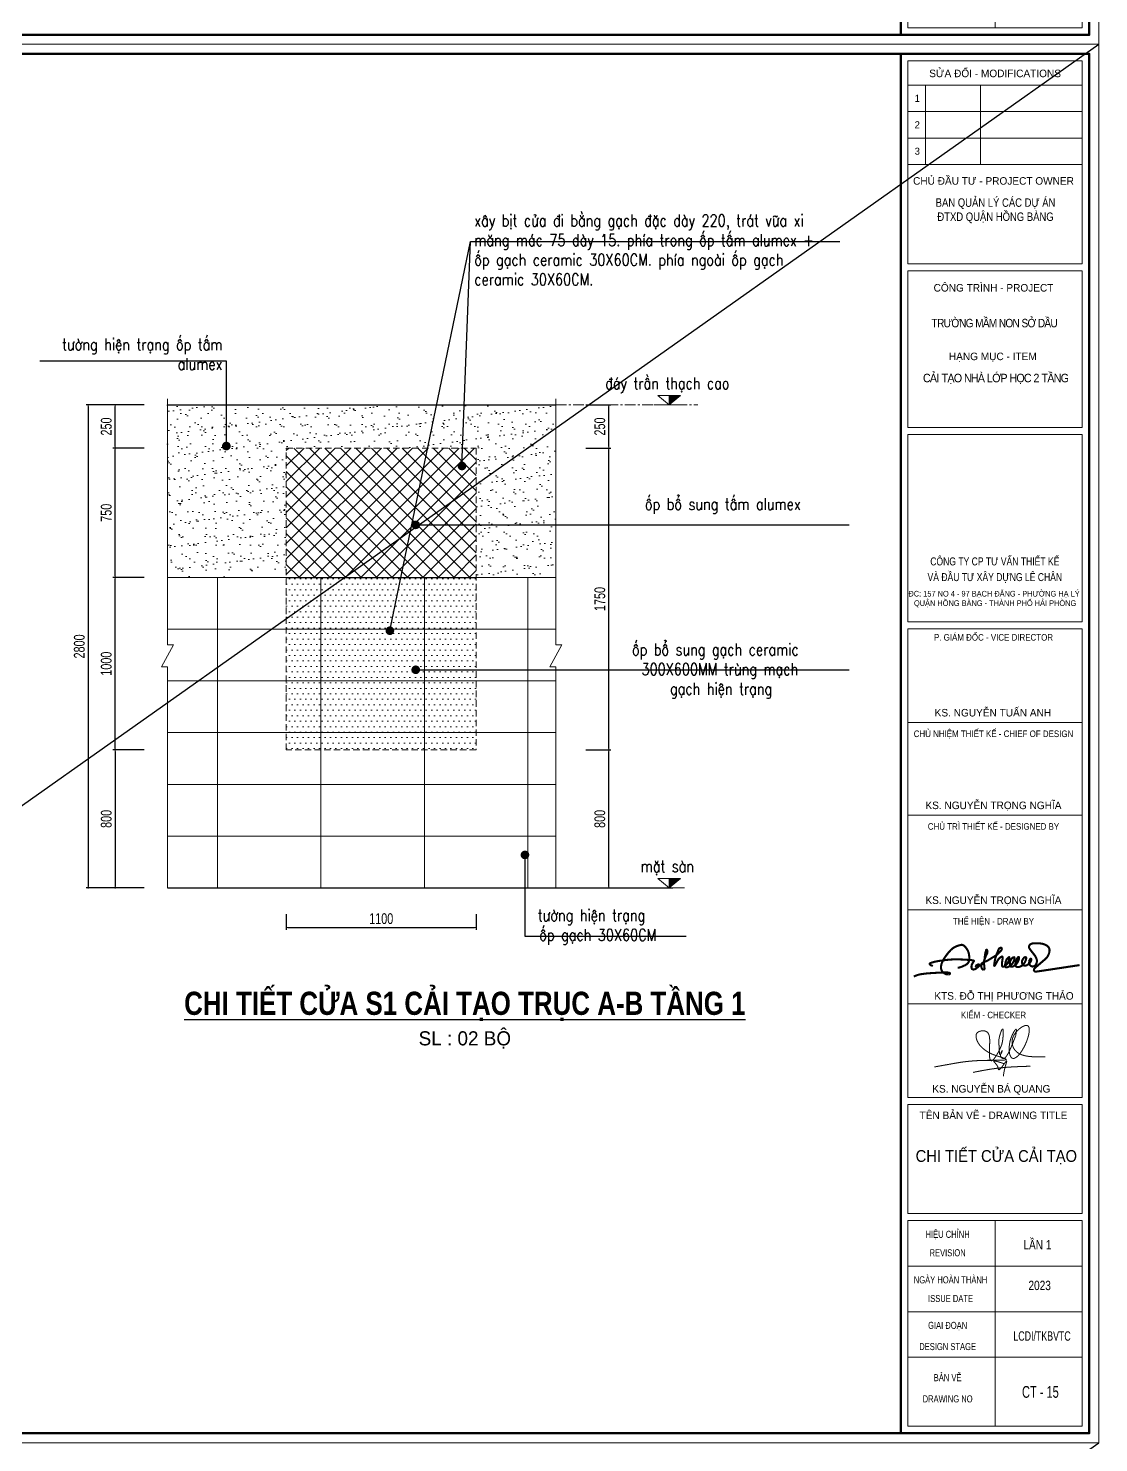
# Model space of a CAD drawing. Header units: millimetres. Extents: x -519517 to -431282, y -372679 to 113618.
# Drawn here: x -484821 to -478616, y -339108 to -330908 of the extents above; entities that cross this region are included whole.
import ezdxf
from ezdxf.enums import TextEntityAlignment as Align

# ---------------------------------------------------------------- set-up
doc = ezdxf.new("R2010")
doc.units = ezdxf.units.MM
doc.header["$LTSCALE"] = 5
for name, pattern in [('CENTER2', [28.575, 19.05, -3.175, 3.175, -3.175]), ('CENTERX2', [4, 2.5, -0.5, 0.5, -0.5]), ('DASHDOT', [1, 0.5, -0.25, 0, -0.25]), ('HIDDEN', [0.375, 0.25, -0.125])]:
    doc.linetypes.add(name, pattern=pattern)
doc.layers.get('0').update_dxf_attribs({"linetype": 'CENTER2'})
for name, color, linetype, lineweight in [('08. Net Text', 3, 'Continuous', 13), ('Khungten_LCDI', 7, 'Continuous', 25), ('LC Dim', 8, 'Continuous', 18), ('LC Hatch', 252, 'Continuous', 9), ('LC ISO', 153, 'Continuous', 13), ('LC Net dam 1', 30, 'Continuous', 30), ('LC Net khuat', 4, 'HIDDEN', 13), ('LC Net thay', 7, 'Continuous', 25), ('LC Net truc', 79, 'DASHDOT', 13), ('LC Text1', 3, 'Continuous', 20), ('LC Text2', 7, 'Continuous', 25), ('v-MANH', 147, 'Continuous', 5)]:
    doc.layers.add(name, color=color, linetype=linetype, lineweight=lineweight)
doc.layers.add('KCS_Plotter', color=11, linetype='Continuous', plot=False)
doc.styles.add('HOATBIF', font='hoatbif.shx', dxfattribs={"width": 0.75})
doc.styles.add('Khungten', font='VHAVAN.TTF', dxfattribs={"width": 0.9, "height": 5000})
doc.styles.add('LC 1', font='VHAVANB.TTF')
doc.styles.add('LC 3', font='vnsimli.shx', dxfattribs={"width": 0.75})
doc.styles.add('LC3', font='VHARIALB.TTF', dxfattribs={"width": 0.8})
doc.styles.add('T1', font='Vnsimli.shx', dxfattribs={"width": 0.8})
doc.styles.add('Text Khung Ten', font='VHAVAN.TTF')
doc.styles.add('Title', font='VHBLACK.TTF')
doc.styles.add('VnAvantH', font='VHAVANB.TTF', dxfattribs={"width": 0.6})
doc.dimstyles.new('1-100(1-25)', dxfattribs={"dimscale": 25, "dimtxt": 2.5, "dimasz": 0.35, "dimexe": 0.5, "dimexo": 1, "dimgap": 0.8, "dimtad": 1, "dimdec": 0, "dimzin": 0, "dimdsep": 46, "dimtxsty": 'HOATBIF', "dimblk1": 'DOT', "dimblk2": 'DOT', "dimsah": 1, "dimcen": -1, "dimdle": 1, "dimclrd": 256, "dimclre": 256, "dimclrt": 4, "dimadec": 3, "dimazin": 2, "dimtfac": 0.333333, "dimtdec": 0, "dimtix": 1, "dimtmove": 2, "dimatfit": 3, "dimldrblk": 'DOT', "dimfxl": 1, "dimtvp": 0.833333, "dimtolj": 1, "dimtzin": 0, "dimarcsym": 0})

# ---------------------------------------------------------------- blocks, each defined once
blk = doc.blocks.new('NGUYEN BA QUANG')
at = {"layer": 'LC ISO', "const_width": 54}
for points in [[(906, 1114, 0.006821), (929, 1272, 0.011774), (937, 1340, 0.026266), (938, 1394, 0.052103), (935, 1423, 0.076783), (930, 1436, 0.163971), (923, 1442, 0.170042), (914, 1442, 0.080479), (902, 1436, 0.05585), (881, 1417, 0.031056), (847, 1375, 0.025203), (791, 1286, 0.116129), (556, 476, 0.061974), (575, 166, 0.045365), (610, 47, 0.070676), (660, -41, 0.091415), (710, -86, 0.146905), (783, -104, 0.068448), (833, -95, 0.049636), (885, -72, 0.053986), (978, -6, 0.029209), (1056, 69, 0.021304), (1134, 162, 0.025491), (1250, 329, 0.068873), (1561, 1027, 0.01773), (1596, 1171, 0.037697), (1624, 1368, 0.029037), (1623, 1453, 0.04288), (1613, 1525, 0.066726), (1590, 1583, 0.100495), (1556, 1623, 0.111871), (1508, 1644, 0.054631), (1469, 1647, 0.041179), (1426, 1643, 0.04561), (1355, 1623, 0.04967), (1225, 1558, 0.109429), (829, 1164, 0.05047), (753, 1012, 0.368126), (1079, 156, 0.040655), (1223, 90, 0.031441), (1383, 42, 0.023503), (1557, 9, 0.017084), (1742, -10, 0.011936), (1936, -19, 0.009133), (2206, -21, 0.002915), (2480, -16)], [(-3416, -557, -0.001023), (-2231, -345, -0.008385), (-1869, -289, -0.026114), (-905, -212, -0.007166), (-491, -205, 0.001773), (-49, -203, 0.009736), (200, -197, 0.025773), (331, -186, 0.054465), (383, -173, 0.09183), (397, -166, 0.386262), (399, -152, 0.129793), (379, -135, 0.036801), (321, -108, 0.016128), (184, -59, -0.006736), (-183, 62, -0.023924), (-416, 154, -0.046785), (-684, 310, -0.041509), (-918, 503, -0.092678), (-1136, 813, -0.077778), (-1199, 1035, -0.070106), (-1196, 1141, -0.201572), (-1106, 1286, -0.091887), (-982, 1343, -0.118851), (-732, 1351, -0.227561), (-543, 1208, -0.055716), (-508, 1121, -0.035741), (-487, 1019, -0.022757), (-478, 904, -0.018678), (-477, 714, 0.005361), (-493, 294, 0.022501), (-487, 25, 0.024956), (-474, -85, 0.051878), (-451, -169, 0.084004), (-427, -209, 0.302699), (-372, -224, 0.091028), (-331, -204, 0.045769), (-285, -164, 0.031407), (-218, -87, 0.026473), (-114, 66, 0.038878), (124, 530, 0.063388), (207, 831, 0.030377), (243, 1236, 0.019395), (241, 1350, 0.050857), (231, 1429, 0.089259), (221, 1451, 0.446193), (202, 1454, 0.08967), (185, 1438, 0.048315), (156, 1388, 0.024568), (114, 1288, 0.037087), (24, 971, 0.06811), (7, 722, 0.007404), (19, 571, -0.009821), (27, 442, 0.013775), (38, 214, 0.023991), (46, 154, 0.068642), (58, 113, 0.168495), (71, 99, 0.190472), (82, 99, 0.135753), (102, 116, 0.042547), (133, 165, 0.037247), (185, 280, 0.083462), (192, 310, 0.752396), (189, 311, 0.077103), (170, 286, 0.067778), (106, 135, 0.079642), (97, 52, 0.07615), (107, 12, 0.090818), (168, -77, 0.162992), (233, -111, 0.134535), (287, -101, 0.046135), (315, -85, 0.0589), (372, -33, 0.033446), (431, 44, 0.020493), (492, 142, 0.018931), (584, 325, 0.012315), (712, 617, 0.006262), (906, 1114)], [(-1368, -847, -0.004051), (-800, -737, -0.026384), (342, -582, -0.006339), (726, -556, -0.004215), (1111, -537, -0.002629), (1689, -517)], [(274, -380, 0.002584), (99, -322, 0.004829), (-9, -289, 0.009549), (-104, -262, 0.02019), (-180, -245, 0.020391), (-210, -242, 0.037792), (-233, -241, 0.083891), (-249, -244, 0.129866), (-256, -250, 0.170647), (-258, -257, 0.074142), (-257, -264, 0.04333), (-253, -271, 0.038982), (-240, -290, 0.018381), (-209, -327, -0.006145), (-155, -388, -0.017161), (-112, -442, -0.029179), (-72, -502, -0.056277), (-39, -577, -0.025416), (-31, -610, -0.003247), (-24, -652, 0.033316), (-18, -677, 0.055631), (-12, -689, 0.087521), (-5, -698, 0.15828), (8, -703, 0.07777), (18, -702, 0.051495), (30, -698, 0.04838), (50, -685, 0.02792), (72, -667, 0.021215), (104, -635, 0.012757), (138, -596, 0.011354), (192, -528, 0.005945), (265, -430, -0.007904), (360, -301, -0.011483), (384, -270, -0.027823), (404, -249, -0.066961), (415, -240, -0.123545), (420, -238, -0.248584), (424, -240, -0.12084), (426, -246, -0.064597), (426, -260, -0.027008), (421, -289, -0.011306), (411, -326, -0.007085), (384, -419, 0.007773), (340, -569, 0.03162), (266, -923, 0.004795), (248, -1055)]]:
    blk.add_lwpolyline(points, format="xyb", dxfattribs=at)
blk = doc.blocks.new('CK THAO')
at = {"layer": 'LC ISO', "const_width": 60}
for points in [[(21873, -82516), (21924, -82491), (21950, -82481), (21969, -82474), (21981, -82470), (21991, -82467), (22001, -82464), (22014, -82461), (22025, -82458), (22037, -82455), (22057, -82451), (22068, -82449), (22080, -82446), (22097, -82444), (22129, -82439), (22159, -82435), (22189, -82431), (22205, -82429), (22225, -82427), (22244, -82425), (22262, -82424), (22280, -82422), (22304, -82420), (22336, -82418), (22363, -82416), (22376, -82415), (22394, -82414), (22448, -82411), (22470, -82409), (22494, -82408), (22518, -82406), (22535, -82405), (22561, -82404), (22595, -82402), (22630, -82401), (22651, -82400), (22666, -82399), (22681, -82399), (22688, -82398), (22696, -82398), (22704, -82398), (22709, -82398), (22715, -82397), (22721, -82397), (22729, -82397), (22736, -82397), (22743, -82397), (22749, -82397), (22755, -82397), (22768, -82397), (22776, -82396), (22788, -82396), (22796, -82396), (22808, -82396), (22817, -82396), (22822, -82396), (22831, -82396), (22831, -82396), (22843, -82397), (22860, -82399), (22875, -82401), (22885, -82403), (22888, -82404), (22889, -82405), (22889, -82405), (22892, -82406), (22893, -82407), (22895, -82408), (22897, -82409), (22899, -82410), (22900, -82411), (22902, -82412), (22902, -82412), (22903, -82413), (22903, -82413), (22905, -82415), (22906, -82417), (22907, -82418), (22908, -82420), (22910, -82422), (22910, -82422), (22910, -82424), (22911, -82426), (22912, -82426), (22912, -82427), (22912, -82428), (22912, -82428), (22912, -82428), (22912, -82428), (22912, -82429), (22912, -82430), (22912, -82431), (22912, -82432), (22912, -82433), (22912, -82434), (22912, -82434), (22911, -82435), (22911, -82435), (22911, -82436), (22910, -82437), (22910, -82438), (22910, -82438), (22909, -82439), (22908, -82439), (22908, -82440), (22907, -82440), (22907, -82441), (22906, -82441), (22906, -82441), (22905, -82442), (22904, -82442), (22904, -82443), (22903, -82443), (22903, -82443), (22902, -82444), (22900, -82444), (22899, -82445), (22898, -82445), (22896, -82446), (22892, -82447), (22887, -82449), (22882, -82450), (22873, -82451), (22868, -82452), (22860, -82453), (22855, -82453), (22848, -82453), (22835, -82453), (22823, -82451), (22809, -82448), (22799, -82445), (22785, -82439), (22776, -82434), (22768, -82430), (22755, -82423), (22743, -82415), (22731, -82406), (22721, -82397), (22703, -82379), (22695, -82369), (22680, -82346), (22670, -82324), (22663, -82303), (22659, -82280), (22659, -82280), (22657, -82245), (22658, -82222), (22662, -82195), (22670, -82159), (22679, -82133), (22693, -82098), (22717, -82048), (22728, -82027), (22764, -81967), (22796, -81921), (22796, -81921), (22828, -81879), (22852, -81849), (22866, -81831), (22866, -81831), (22886, -81808), (22886, -81808), (22906, -81785), (22906, -81785), (22924, -81765), (22924, -81765), (22943, -81746), (22954, -81735), (22968, -81723), (22980, -81713), (22992, -81703), (23007, -81692), (23019, -81684), (23033, -81675), (23047, -81667), (23068, -81656), (23085, -81648), (23105, -81640), (23127, -81632), (23144, -81626), (23161, -81621), (23174, -81617), (23188, -81613), (23204, -81609), (23222, -81604), (23232, -81602), (23239, -81602), (23239, -81602), (23240, -81601), (23242, -81601), (23243, -81601), (23245, -81601), (23246, -81601), (23247, -81601), (23249, -81601), (23250, -81600), (23250, -81600), (23251, -81600), (23251, -81600), (23255, -81600), (23258, -81600), (23263, -81600), (23264, -81601), (23264, -81601), (23268, -81601), (23277, -81602), (23286, -81604), (23310, -81616), (23317, -81621), (23326, -81629), (23336, -81638), (23344, -81647), (23351, -81653), (23358, -81662), (23375, -81681), (23383, -81692), (23393, -81706), (23401, -81717), (23417, -81744), (23426, -81760), (23440, -81790), (23448, -81811), (23456, -81838), (23456, -81838), (23467, -81893), (23472, -81943), (23472, -81958), (23472, -81982), (23471, -81997), (23469, -82024), (23468, -82035), (23465, -82053), (23465, -82053), (23459, -82078), (23459, -82078), (23451, -82101), (23424, -82139), (23401, -82158), (23372, -82176), (23348, -82189), (23348, -82189), (23295, -82214), (23256, -82231), (23196, -82252), (23154, -82259), (23134, -82259)], [(25205, -81700), (25201, -81692), (25196, -81679), (25194, -81670), (25193, -81661), (25193, -81652), (25195, -81642), (25199, -81632), (25203, -81623), (25206, -81617), (25212, -81609), (25217, -81603), (25224, -81596), (25234, -81587), (25242, -81581), (25251, -81576)], [(25242, -81581), (25260, -81571), (25284, -81562), (25309, -81557), (25341, -81554), (25378, -81554), (25412, -81554), (25450, -81555)], [(25450, -81555), (25511, -81558), (25568, -81566), (25603, -81574), (25642, -81588), (25683, -81607), (25715, -81625), (25744, -81650), (25767, -81680), (25784, -81722), (25788, -81756), (25784, -81800), (25774, -81841), (25759, -81881), (25742, -81916), (25722, -81947), (25685, -81991), (25660, -82015), (25603, -82063), (25360, -82272), (25345, -82295), (25336, -82329), (25342, -82346)], [(23724, -82236), (23724, -82236), (23715, -82244), (23708, -82251), (23693, -82264), (23693, -82264), (23683, -82272), (23670, -82282), (23657, -82291), (23639, -82301), (23625, -82306), (23614, -82309), (23602, -82311), (23591, -82311), (23552, -82299), (23540, -82271), (23537, -82256), (23536, -82244), (23536, -82228), (23537, -82214), (23538, -82205), (23540, -82192), (23543, -82178), (23549, -82162), (23556, -82147), (23564, -82134), (23570, -82123), (23578, -82113), (23587, -82099), (23594, -82089), (23599, -82081), (23605, -82071), (23606, -82061), (23581, -82046), (23556, -82043), (23531, -82040), (23512, -82039), (23468, -82035), (23436, -82033), (23416, -82031), (23377, -82029), (23357, -82028), (23327, -82026), (23300, -82024), (23271, -82023), (23239, -82022), (23205, -82020), (23169, -82019), (23145, -82019), (23117, -82019), (23102, -82019), (23073, -82019), (23043, -82019), (23009, -82020), (22984, -82021), (22949, -82023), (22904, -82026), (22885, -82028), (22841, -82032), (22799, -82037), (22739, -82045), (22685, -82052), (22637, -82058), (22612, -82062), (22580, -82067), (22561, -82070), (22534, -82075), (22502, -82082), (22465, -82090), (22437, -82098), (22403, -82108), (22388, -82113), (22377, -82117), (22365, -82121), (22344, -82130), (22335, -82135), (22330, -82150), (22343, -82173), (22370, -82190), (22420, -82212)], [(23847, -82156), (23863, -82135), (23876, -82115), (23885, -82099), (23894, -82078), (23903, -82054), (23912, -82028), (23924, -81993), (23932, -81969), (23947, -81931), (23960, -81903), (23972, -81880), (23981, -81861), (23991, -81834), (23997, -81804), (23994, -81775), (23992, -81768), (23991, -81766), (23990, -81762), (23989, -81758), (23987, -81755), (23986, -81753), (23985, -81751), (23984, -81748), (23982, -81745), (23980, -81742), (23978, -81740), (23976, -81739), (23974, -81739), (23968, -81740), (23959, -81746), (23958, -81748), (23957, -81751), (23956, -81753), (23955, -81757), (23955, -81760), (23954, -81764), (23952, -81774), (23949, -81785), (23946, -81796), (23946, -81796), (23943, -81809), (23943, -81809), (23938, -81826), (23938, -81826), (23937, -81832), (23935, -81838), (23933, -81847), (23933, -81847), (23931, -81858)], [(23931, -81858), (23931, -81858), (23927, -81881), (23925, -81896), (23922, -81922), (23921, -81938), (23917, -81976), (23898, -82129), (23899, -82155), (23902, -82185), (23907, -82219), (23907, -82219), (23910, -82248), (23911, -82271), (23911, -82289), (23910, -82293), (23910, -82297), (23909, -82300), (23908, -82302), (23908, -82302), (23907, -82305), (23906, -82307), (23906, -82307), (23905, -82310), (23903, -82313), (23899, -82317), (23898, -82318), (23896, -82318), (23896, -82318), (23895, -82319), (23891, -82319), (23890, -82320)], [(23936, -82081), (23964, -82069), (23984, -82059), (24000, -82051), (24021, -82040), (24041, -82028), (24067, -82013), (24085, -82002), (24116, -81982), (24137, -81969), (24159, -81956), (24185, -81940), (24207, -81927), (24251, -81900), (24282, -81876), (24308, -81852), (24333, -81826), (24355, -81803)], [(24344, -81697), (24337, -81703), (24328, -81714), (24313, -81740), (24306, -81758), (24299, -81776), (24290, -81802), (24282, -81822), (24282, -81822), (24264, -81865), (24230, -81962), (24221, -81997), (24217, -82020), (24200, -82109), (24194, -82146), (24193, -82161), (24191, -82172), (24191, -82182), (24191, -82190), (24192, -82198), (24192, -82198), (24195, -82204), (24199, -82204), (24204, -82202), (24210, -82193), (24215, -82188), (24217, -82184), (24220, -82180), (24223, -82176), (24225, -82172), (24228, -82168), (24230, -82165), (24232, -82161), (24234, -82158), (24236, -82154), (24238, -82151)], [(24238, -82151), (24247, -82135), (24253, -82123), (24262, -82106), (24269, -82090), (24276, -82077), (24282, -82066), (24292, -82047), (24299, -82036), (24308, -82022), (24321, -82006), (24331, -81996), (24344, -81984), (24354, -81975), (24368, -81964), (24370, -81962), (24371, -81961), (24374, -81959), (24377, -81957), (24393, -81946), (24403, -81941), (24405, -81940), (24405, -81940), (24407, -81939), (24407, -81939), (24411, -81938), (24411, -81938), (24416, -81937), (24417, -81936), (24420, -81937), (24422, -81937), (24424, -81938), (24426, -81939), (24428, -81940), (24430, -81944), (24431, -81947), (24433, -81952), (24434, -81955), (24434, -81959), (24435, -81963)], [(24355, -81803), (24377, -81780), (24398, -81753), (24411, -81724), (24410, -81700), (24403, -81690), (24403, -81690), (24396, -81685), (24384, -81683), (24374, -81684), (24364, -81686), (24352, -81692), (24344, -81697), (24337, -81703)], [(24435, -81963), (24435, -81969), (24435, -81976), (24435, -81986), (24434, -81998), (24433, -82006), (24416, -82121), (24413, -82183), (24418, -82206)], [(24415, -82197), (24422, -82214), (24427, -82222), (24433, -82228), (24442, -82231), (24450, -82231), (24457, -82229), (24467, -82226), (24474, -82222), (24489, -82213), (24499, -82206), (24499, -82206), (24520, -82190), (24536, -82177), (24556, -82158), (24566, -82143), (24575, -82128), (24583, -82113), (24592, -82096), (24601, -82080), (24609, -82063), (24617, -82045), (24623, -82025), (24628, -82006), (24631, -81981), (24629, -81961), (24627, -81957), (24627, -81957), (24627, -81957), (24623, -81954), (24620, -81953), (24616, -81954), (24611, -81957), (24606, -81960), (24600, -81964), (24595, -81969), (24589, -81974), (24582, -81981), (24577, -81987), (24566, -81999), (24558, -82009), (24548, -82025), (24539, -82044), (24531, -82064), (24524, -82087), (24518, -82107), (24513, -82128), (24509, -82148), (24507, -82167), (24508, -82199), (24510, -82221), (24518, -82239), (24529, -82246), (24539, -82248), (24552, -82248), (24564, -82246), (24592, -82239), (24627, -82218), (24654, -82200), (24654, -82200), (24683, -82176), (24703, -82156), (24722, -82131), (24733, -82114), (24746, -82090), (24758, -82063), (24767, -82036), (24773, -82009), (24777, -81983), (24773, -81963), (24764, -81956), (24746, -81960), (24729, -81968), (24712, -81980), (24687, -82007), (24676, -82027), (24663, -82053), (24653, -82076), (24646, -82098), (24642, -82129), (24642, -82153), (24644, -82168), (24646, -82182), (24652, -82201), (24663, -82222), (24678, -82229), (24697, -82231), (24715, -82229), (24736, -82222), (24753, -82213)], [(24753, -82213), (24766, -82205), (24778, -82196), (24788, -82188), (24799, -82180), (24808, -82172), (24825, -82156), (24841, -82138), (24854, -82122), (24863, -82108), (24872, -82093), (24879, -82077), (24886, -82061), (24893, -82043), (24899, -82029), (24909, -82001), (24909, -81980), (24908, -81971), (24906, -81962), (24903, -81956), (24899, -81951), (24896, -81950), (24892, -81950), (24890, -81951), (24886, -81953), (24883, -81956), (24878, -81960), (24873, -81965), (24869, -81970), (24866, -81974), (24850, -82004)], [(24863, -81978), (24863, -81978), (24845, -82005), (24837, -82020), (24828, -82043), (24820, -82067), (24813, -82093), (24809, -82111), (24805, -82140), (24804, -82175), (24812, -82210), (24820, -82221), (24831, -82230), (24842, -82237), (24856, -82241), (24867, -82242)], [(24867, -82242), (24888, -82241), (24906, -82238), (24925, -82233), (24937, -82229), (24964, -82217), (24995, -82197), (25013, -82183), (25042, -82152), (25068, -82112), (25084, -82083), (25096, -82056), (25104, -82034), (25110, -82015), (25115, -81988), (25114, -81970), (25110, -81961), (25107, -81959), (25100, -81956), (25095, -81955), (25089, -81954), (25081, -81955), (25073, -81957), (25065, -81960), (25059, -81964), (25054, -81969), (25049, -81973), (25045, -81979)], [(25047, -81976), (25037, -81989), (25027, -82002), (25016, -82020), (25005, -82040), (24999, -82053), (24993, -82076), (24991, -82102), (24993, -82120), (24998, -82138)], [(24998, -82138), (24998, -82138), (25004, -82151), (25012, -82162), (25019, -82172), (25030, -82182), (25038, -82189), (25050, -82196), (25064, -82200), (25082, -82201), (25098, -82200), (25125, -82191), (25173, -82163), (25218, -82121), (25240, -82089), (25249, -82071), (25259, -82048), (25264, -82034), (25265, -82023), (25264, -82015), (25261, -82010), (25258, -82007), (25255, -82005), (25252, -82002), (25249, -82001), (25247, -82001), (25241, -82001), (25238, -82003), (25233, -82007), (25229, -82010), (25226, -82014), (25222, -82021)], [(25195, -82090), (25195, -82102), (25195, -82116), (25199, -82138), (25204, -82154), (25211, -82168), (25218, -82179), (25233, -82195), (25250, -82210), (25268, -82219), (25287, -82224), (25305, -82224), (25329, -82219), (25349, -82210), (25372, -82194), (25389, -82176), (25404, -82152), (25412, -82133), (25420, -82102), (25426, -82056), (25406, -81983), (25373, -81921), (25319, -81850), (25273, -81792), (25233, -81740), (25205, -81700)], [(25224, -82017), (25215, -82031), (25209, -82043), (25203, -82057), (25198, -82075), (25195, -82090)], [(23715, -82171), (23708, -82174), (23697, -82178), (23690, -82182), (23675, -82193), (23667, -82205), (23665, -82209), (23663, -82215), (23662, -82217), (23662, -82217), (23662, -82219), (23664, -82223), (23679, -82225), (23691, -82223)], [(23691, -82223), (23694, -82223), (23710, -82220), (23748, -82211), (23772, -82203), (23793, -82193), (23820, -82177), (23831, -82169), (23831, -82169), (23846, -82155)], [(23720, -82240), (23729, -82232), (23732, -82229), (23737, -82224), (23741, -82219), (23744, -82216), (23746, -82212), (23751, -82204), (23753, -82198), (23755, -82189), (23755, -82184), (23755, -82180), (23755, -82176), (23754, -82171), (23753, -82168), (23751, -82165), (23748, -82162), (23742, -82161), (23737, -82163), (23733, -82164), (23727, -82166), (23720, -82169), (23715, -82171)], [(23890, -82320), (23884, -82319), (23877, -82318), (23872, -82316), (23866, -82313), (23859, -82309), (23855, -82306), (23849, -82301), (23843, -82295), (23843, -82295), (23834, -82279), (23829, -82268), (23824, -82249), (23821, -82236), (23818, -82224), (23815, -82209), (23813, -82191), (23813, -82181), (23816, -82163), (23828, -82139), (23842, -82126), (23883, -82102), (23918, -82088), (23936, -82081)], [(25338, -82336), (25347, -82353), (25354, -82360), (25365, -82367), (25378, -82371), (25400, -82371), (25430, -82368), (25583, -82346), (26653, -82184)]]:
    blk.add_lwpolyline(points, dxfattribs=at)
blk = doc.blocks.new('lcdi fix')
at = {"layer": 'Defpoints', "lineweight": 0}
blk.add_lwpolyline([(-1200, -14850), (-1200, 14850), (40800, 14850), (40800, -14850)], close=True, dxfattribs=at)
at = {"layer": 'Khungten_LCDI', "color": 5, "lineweight": 60}
blk.add_line((36600, 14650), (36600, -14650), dxfattribs=at)
at = {"layer": 'Khungten_LCDI', "color": 5, "lineweight": 25}
blk.add_line((40600, -14650), (40600, 14650), dxfattribs=at)
at = {"layer": 'Khungten_LCDI', "color": 9, "lineweight": 15}
for p, q in [((36750, 13981), (40450, 13981)), ((37123, 13981), (37123, 12297)), ((38293, 13981), (38293, 12297)), ((36750, 13420), (40450, 13420)), ((36750, 12858), (40450, 12858)), ((36750, 12297), (40450, 12297)), ((38600, -10133), (38600, -14500)), ((40450, -11100), (36750, -11100)), ((40450, -12067), (36750, -12067)), ((40450, -13033), (36750, -13033))]:
    blk.add_line(p, q, dxfattribs=at)
at = {"layer": 'Khungten_LCDI', "color": 5, "lineweight": 60}
blk.add_lwpolyline([(0, -14650), (0, 14650), (40600, 14650), (40600, -14650)], close=True, dxfattribs=at)
at = {"layer": 'Khungten_LCDI', "color": 9, "lineweight": 15}
for points in [[(36750, 10190), (40450, 10190), (40450, 14500), (36750, 14500)], [(36750, 6712), (40450, 6712), (40450, 10040), (36750, 10040)], [(36750, 2587), (40450, 2587), (40450, 6562), (36750, 6562)], [(36750, 446), (40450, 446), (40450, 2437), (36750, 2437)], [(36750, -1522), (40450, -1522), (40450, 446), (36750, 446)], [(36750, -1522), (40450, -1522), (40450, -3535), (36750, -3535)], [(36750, -1522), (40450, -1522), (40450, -3535), (36750, -3535)], [(36750, -5526), (40450, -5526), (40450, -3535), (36750, -3535)], [(36750, -7517), (40450, -7517), (40450, -5526), (36750, -5526)], [(36750, -9983), (40450, -9983), (40450, -7667), (36750, -7667)], [(36750, -14500), (40450, -14500), (40450, -10133), (36750, -10133)]]:
    blk.add_lwpolyline(points, close=True, dxfattribs=at)
at = {"layer": 'LC Net dam 1'}
for name, p, xscale, yscale, zscale in [('CK THAO', (20771, 55798), 0.736210366573874, 0.736210366573874, 0.736210366573874), ('NGUYEN BA QUANG', (38676, -6647), 0.4, 0.4, 0.4)]:
    blk.add_blockref(name, p, dxfattribs=dict(at, xscale=xscale, yscale=yscale, zscale=zscale))
at = {"color": 7}
for s, style, p in [('söa ®æi - modifications', 'Khungten', (38600, 14151)), ('chñ ®Çu t\xad - project owner', 'Khungten', (38566, 11868)), ('c«ng tr×nh - PROJECT', 'Khungten', (38566, 9598)), ('h¹ng môc - item', 'Khungten', (38552, 8141)), ('ks. nguyÔn tuÊn anh', 'VnAvantH', (38553, 574)), ('ks. nguyÔn träng nghÜa', 'VnAvantH', (38565, -1394)), ('ks. nguyÔn träng nghÜa', 'VnAvantH', (38565, -3408)), ('ks. nguyÔn b¸ quang', 'VnAvantH', (38520, -7414)), ('tªn b¶n vÏ - drawing title', 'Khungten', (38566, -7977))]:
    blk.add_text(s, height=160, dxfattribs=dict(at, style=style)).set_placement(p, align=Align.CENTER)
for s, height, style, width, p in [('c«ng ty cp t\xad vÊn thiÕt kÕ', 170, 'Title', 0.8, (38594, 3782)), ('vµ ®Çu t\xad x©y dùng lª ch©n', 170, 'Title', 0.8, (38594, 3449)), ('P. gi¸m ®èc - VICE director', 140, 'Khungten', 0.9, (38566, 2184)), ('chñ nhiÖm thiÕt kÕ - chief of design', 140, 'Khungten', 0.9, (38566, 136)), ('chñ tr× thiÕt kÕ - designed by', 140, 'Khungten', 0.9, (38566, -1832)), ('thÓ hiÖn - draw by', 140, 'Khungten', 0.9, (38566, -3845)), ('kiÓm - checker', 140, 'Khungten', 0.9, (38566, -5836)), ('hiÖu chØnh', 150, 'Khungten', 0.8, (37592, -10499)), ('revision', 150, 'Khungten', 0.8, (37592, -10891)), ('ngµy hoµn thµnh', 150, 'Khungten', 0.8, (37654, -11466)), ('issue date', 150, 'Khungten', 0.8, (37654, -11862)), ('giai ®o¹n', 150, 'Khungten', 0.8, (37592, -12433)), (' lcdi/tkbvtc', 200, 'Title', 0.7, (39571, -12684)), ('design stage', 150, 'Khungten', 0.8, (37592, -12883)), ('b¶n vÏ', 150, 'Khungten', 0.8, (37592, -13544)), ('drawing nO', 150, 'Khungten', 0.8, (37592, -13994))]:
    blk.add_text(s, height=height, dxfattribs=dict(at, style=style, width=width)).set_placement(p, align=Align.CENTER)
at = {"color": 7, "style": 'VnAvantH'}
blk.add_text('kts. ®ç thÞ ph\xad¬ng th¶o ', height=160, dxfattribs=at).set_placement((37310, -5441))
at = {"color": 4, "char_height": 180, "attachment_point": 5, "style": 'Khungten'}
for s, insert, width in [('{\\f.VnArialH|b0|i0|c0|p34;\\W0.8;ban qu¶n lý c¸c dù ¸n \\P®txd quËn hång bµng}', (38609, 11313), 3619.87), ('{\\f.VnArialH|b0|i0|c0|p34;\\W0.85;\\T0.9;tr\xadêng mÇm non së dÇu}', (38582, 8927), 3712.56), ('{\\f.VnArialH|b0|i0|c0|p34;\\T0.9;c¶i t¹o nhµ líp häc 2 tÇng}', (38609, 7742), 3712.56)]:
    blk.add_mtext(s, dxfattribs=dict(at, insert=insert, width=width))
at = {"color": 7, "insert": (38600, 3241), "char_height": 120, "attachment_point": 2, "style": 'Khungten'}
blk.add_mtext_dynamic_manual_height_columns('®c: 157 no 4 - 97 b¹ch ®»ng - ph\xadêng h¹ lý   quËn hång bµng - thµnh phè h¶i phßng ', width=3421.65, gutter_width=25, heights=[0], dxfattribs=at)
at = {"color": 7, "style": 'Khungten', "width": 0.8}
for tag, p in [('REVISION', (39499, -10746)), ('NGAYHT', (39546, -11609))]:
    blk.add_attdef(tag, text='', height=200, dxfattribs=at).set_placement(p, align=Align.CENTER)
at = {"layer": '08. Net Text', "color": 7, "style": 'Text Khung Ten'}
blk.add_text('1', height=150, dxfattribs=at).set_placement((36892, 13627))
at = {"layer": '08. Net Text', "color": 7, "ltscale": 2, "style": 'Text Khung Ten'}
for s, p in [('2', (36892, 13065)), ('3', (36892, 12504))]:
    blk.add_text(s, height=150, dxfattribs=at).set_placement(p)
at = {"layer": 'LC Text1', "style": 'Title', "width": 3.882085}
for tag, p, p2 in [('TENBANVE1', (36913, -8886), (40339, -8886)), ('TENBANVE2', (36913, -9562), (40339, -9562))]:
    blk.add_attdef(tag, text='', height=250, dxfattribs=at).set_placement(p, p2, align=Align.FIT)
at = {"layer": 'LC Text1', "style": 'Title', "width": 0.7}
blk.add_attdef('SOBANVE', text='', height=250, dxfattribs=at).set_placement((39562, -13896), align=Align.CENTER)
blk = doc.blocks.new('TIEUDE1')
at = {"layer": 'LC Text2', "color": 7, "style": 'LC 1'}
blk.add_attdef('TIªU§Ò', text='', height=5, dxfattribs=at).set_placement((0, 0), align=Align.BOTTOM_CENTER)
blk.add_attdef('TL', text='', height=3, dxfattribs=at).set_placement((0, -2), align=Align.TOP_CENTER)
blk = doc.blocks.new('Caodo1')
at = {"layer": 'LC Text1'}
blk.add_hatch(color=256, dxfattribs=at).paths.add_polyline_path([(0, 200), (0, 0), (243, 200)])
for p, q in [((324, 0), (-324, 0)), ((0, 0), (0, 200))]:
    blk.add_line(p, q, dxfattribs=at)
blk.add_lwpolyline([(-243, 200), (243, 200), (0, 0), (0, 0)], close=True, dxfattribs=at)
at = {"layer": 'LC Text1', "style": 'T1', "width": 0.8}
blk.add_attdef('%%P0,00', text='', height=250, dxfattribs=at).set_placement((-39, 460), align=Align.MIDDLE_CENTER)
blk = doc.blocks.new('DOT')
at = {"color": 0, "linetype": 'ByBlock'}
blk.add_line((-0.5, 0), (-1, 0), dxfattribs=at)
at = {"color": 0, "linetype": 'ByBlock', "const_width": 0.5}
blk.add_lwpolyline([(-0.25, 0, 1), (0.25, 0, 1)], format="xyb", close=True, dxfattribs=at)
blk = doc.blocks.new('*D587')
at = {"layer": 'Defpoints', "color": 0, "ltscale": 0.2, "transparency": 16777216}
for p in [(-481613.6, -335091.5), (-481456.6, -335091.5), (-481613.6, -335891.5)]:
    blk.add_point(p, dxfattribs=at)
at = {"layer": 'LC Dim', "lineweight": -2, "ltscale": 0.2, "transparency": 16777216}
for p, q in [((-481588.6, -335091.5), (-481444.1, -335091.5)), ((-481456.6, -335882.8), (-481456.6, -335100.3)), ((-481588.6, -335891.5), (-481444.1, -335891.5))]:
    blk.add_line(p, q, dxfattribs=at)
at = {"layer": 'LC Dim', "lineweight": -2, "ltscale": 0.2, "transparency": 16777216, "xscale": 8.75, "yscale": 8.75, "zscale": 8.75}
for p, rotation in [((-481456.6, -335091.5), 90), ((-481456.6, -335891.5), 270)]:
    blk.add_blockref('DOT', p, dxfattribs=dict(at, rotation=rotation))
at = {"layer": 'LC Dim', "color": 4, "ltscale": 0.2, "transparency": 16777216, "insert": (-481507.8, -335491.5), "char_height": 62.5, "attachment_point": 5, "rotation": 90, "style": 'HOATBIF'}
blk.add_mtext('\\A1;800', dxfattribs=at)
blk = doc.blocks.new('_Dot')
at = {"color": 0, "linetype": 'ByBlock', "lineweight": -2}
blk.add_line((-0.5, 0), (-1, 0), dxfattribs=at)
at = {"color": 0, "linetype": 'ByBlock', "const_width": 0.5}
blk.add_lwpolyline([(-0.25, 0, 1), (0.25, 0, 1)], format="xyb", close=True, dxfattribs=at)
blk = doc.blocks.new('*D588')
at = {"layer": 'Defpoints', "color": 0, "ltscale": 0.2, "transparency": 16777216}
for p in [(-481613.6, -333341.5), (-481456.6, -333341.5), (-481613.6, -335091.5)]:
    blk.add_point(p, dxfattribs=at)
at = {"layer": 'LC Dim', "lineweight": -2, "ltscale": 0.2, "transparency": 16777216}
for p, q in [((-481588.6, -333341.5), (-481444.1, -333341.5)), ((-481456.6, -335082.8), (-481456.6, -333350.3)), ((-481588.6, -335091.5), (-481444.1, -335091.5))]:
    blk.add_line(p, q, dxfattribs=at)
at = {"layer": 'LC Dim', "lineweight": -2, "ltscale": 0.2, "transparency": 16777216, "xscale": 8.75, "yscale": 8.75, "zscale": 8.75}
for p, rotation in [((-481456.6, -333341.5), 90), ((-481456.6, -335091.5), 270)]:
    blk.add_blockref('DOT', p, dxfattribs=dict(at, rotation=rotation))
at = {"layer": 'LC Dim', "color": 4, "ltscale": 0.2, "transparency": 16777216, "insert": (-481507.8, -334216.5), "char_height": 62.5, "attachment_point": 5, "rotation": 90, "style": 'HOATBIF'}
blk.add_mtext('\\A1;1750', dxfattribs=at)
blk = doc.blocks.new('*D589')
at = {"layer": 'Defpoints', "color": 0, "transparency": 16777216}
for p in [(-481613.6, -333091.5), (-481456.6, -333091.5), (-481613.6, -333341.5)]:
    blk.add_point(p, dxfattribs=at)
at = {"layer": 'LC Dim', "lineweight": -2, "transparency": 16777216}
for p, q in [((-481588.6, -333091.5), (-481444.1, -333091.5)), ((-481456.6, -333332.8), (-481456.6, -333100.3)), ((-481588.6, -333341.5), (-481444.1, -333341.5))]:
    blk.add_line(p, q, dxfattribs=at)
at = {"layer": 'LC Dim', "lineweight": -2, "transparency": 16777216, "xscale": 8.75, "yscale": 8.75, "zscale": 8.75}
for p, rotation in [((-481456.6, -333091.5), 90), ((-481456.6, -333341.5), 270)]:
    blk.add_blockref('DOT', p, dxfattribs=dict(at, rotation=rotation))
at = {"layer": 'LC Dim', "color": 4, "transparency": 16777216, "insert": (-481507.8, -333216.5), "char_height": 62.5, "attachment_point": 5, "rotation": 90, "style": 'HOATBIF'}
blk.add_mtext('\\A1;250', dxfattribs=at)
blk = doc.blocks.new('*D590')
at = {"layer": 'Defpoints', "color": 0, "ltscale": 0.2, "transparency": 16777216}
for p in [(-483325.4, -336018.5), (-482225, -336018.5), (-482225, -336121.4)]:
    blk.add_point(p, dxfattribs=at)
at = {"layer": 'LC Dim', "lineweight": -2, "ltscale": 0.2, "transparency": 16777216}
for p, q in [((-483325.4, -336043.5), (-483325.4, -336133.9)), ((-482225, -336043.5), (-482225, -336133.9)), ((-483316.7, -336121.4), (-482233.8, -336121.4))]:
    blk.add_line(p, q, dxfattribs=at)
at = {"layer": 'LC Dim', "lineweight": -2, "ltscale": 0.2, "transparency": 16777216, "xscale": 8.75, "yscale": 8.75, "zscale": 8.75, "rotation": 180}
blk.add_blockref('DOT', (-483325.4, -336121.4), dxfattribs=at)
at = {"layer": 'LC Dim', "lineweight": -2, "ltscale": 0.2, "transparency": 16777216, "xscale": 8.75, "yscale": 8.75, "zscale": 8.75}
blk.add_blockref('DOT', (-482225, -336121.4), dxfattribs=at)
at = {"layer": 'LC Dim', "color": 4, "ltscale": 0.2, "transparency": 16777216, "insert": (-482775.2, -336070.2), "char_height": 62.5, "attachment_point": 5, "style": 'HOATBIF'}
blk.add_mtext('\\A1;1100', dxfattribs=at)
blk = doc.blocks.new('*D591')
at = {"layer": 'Defpoints', "color": 0, "ltscale": 0.2, "transparency": 16777216}
for p in [(-484125.3, -335091.5), (-484317.8, -335891.5), (-484125.3, -335891.5)]:
    blk.add_point(p, dxfattribs=at)
at = {"layer": 'LC Dim', "lineweight": -2, "ltscale": 0.2, "transparency": 16777216}
for p, q in [((-484150.3, -335091.5), (-484330.3, -335091.5)), ((-484317.8, -335100.3), (-484317.8, -335882.8)), ((-484150.3, -335891.5), (-484330.3, -335891.5))]:
    blk.add_line(p, q, dxfattribs=at)
at = {"layer": 'LC Dim', "lineweight": -2, "ltscale": 0.2, "transparency": 16777216, "xscale": 8.75, "yscale": 8.75, "zscale": 8.75}
for p, rotation in [((-484317.8, -335091.5), 90), ((-484317.8, -335891.5), 270)]:
    blk.add_blockref('DOT', p, dxfattribs=dict(at, rotation=rotation))
at = {"layer": 'LC Dim', "color": 4, "ltscale": 0.2, "transparency": 16777216, "insert": (-484369, -335491.5), "char_height": 62.5, "attachment_point": 5, "rotation": 90, "style": 'HOATBIF'}
blk.add_mtext('\\A1;800', dxfattribs=at)
blk = doc.blocks.new('*D592')
at = {"layer": 'Defpoints', "color": 0, "ltscale": 0.2, "transparency": 16777216}
for p in [(-484317.8, -333341.5), (-484125.3, -333341.5), (-484125.3, -334091.5)]:
    blk.add_point(p, dxfattribs=at)
at = {"layer": 'LC Dim', "lineweight": -2, "ltscale": 0.2, "transparency": 16777216}
for p, q in [((-484150.3, -333341.5), (-484330.3, -333341.5)), ((-484317.8, -334082.8), (-484317.8, -333350.3)), ((-484150.3, -334091.5), (-484330.3, -334091.5))]:
    blk.add_line(p, q, dxfattribs=at)
at = {"layer": 'LC Dim', "lineweight": -2, "ltscale": 0.2, "transparency": 16777216, "xscale": 8.75, "yscale": 8.75, "zscale": 8.75}
for p, rotation in [((-484317.8, -333341.5), 90), ((-484317.8, -334091.5), 270)]:
    blk.add_blockref('DOT', p, dxfattribs=dict(at, rotation=rotation))
at = {"layer": 'LC Dim', "color": 4, "ltscale": 0.2, "transparency": 16777216, "insert": (-484369, -333716.5), "char_height": 62.5, "attachment_point": 5, "rotation": 90, "style": 'HOATBIF'}
blk.add_mtext('\\A1;750', dxfattribs=at)
blk = doc.blocks.new('*D593')
at = {"layer": 'Defpoints', "color": 0, "transparency": 16777216}
for p in [(-484317.8, -333091.5), (-484125.3, -333091.5), (-484125.3, -333341.5)]:
    blk.add_point(p, dxfattribs=at)
at = {"layer": 'LC Dim', "lineweight": -2, "transparency": 16777216}
for p, q in [((-484150.3, -333091.5), (-484330.3, -333091.5)), ((-484317.8, -333332.8), (-484317.8, -333100.3)), ((-484150.3, -333341.5), (-484330.3, -333341.5))]:
    blk.add_line(p, q, dxfattribs=at)
at = {"layer": 'LC Dim', "lineweight": -2, "transparency": 16777216, "xscale": 8.75, "yscale": 8.75, "zscale": 8.75}
for p, rotation in [((-484317.8, -333091.5), 90), ((-484317.8, -333341.5), 270)]:
    blk.add_blockref('DOT', p, dxfattribs=dict(at, rotation=rotation))
at = {"layer": 'LC Dim', "color": 4, "transparency": 16777216, "insert": (-484369, -333216.5), "char_height": 62.5, "attachment_point": 5, "rotation": 90, "style": 'HOATBIF'}
blk.add_mtext('\\A1;250', dxfattribs=at)
blk = doc.blocks.new('*D594')
at = {"layer": 'Defpoints', "color": 0, "ltscale": 0.2, "transparency": 16777216}
for p in [(-484125.3, -333091.5), (-484474, -335891.5), (-484125.3, -335891.5)]:
    blk.add_point(p, dxfattribs=at)
at = {"layer": 'LC Dim', "lineweight": -2, "ltscale": 0.2, "transparency": 16777216}
for p, q in [((-484150.3, -333091.5), (-484486.5, -333091.5)), ((-484474, -333100.3), (-484474, -335882.8)), ((-484150.3, -335891.5), (-484486.5, -335891.5))]:
    blk.add_line(p, q, dxfattribs=at)
at = {"layer": 'LC Dim', "lineweight": -2, "ltscale": 0.2, "transparency": 16777216, "xscale": 8.75, "yscale": 8.75, "zscale": 8.75}
for p, rotation in [((-484474, -333091.5), 90), ((-484474, -335891.5), 270)]:
    blk.add_blockref('DOT', p, dxfattribs=dict(at, rotation=rotation))
at = {"layer": 'LC Dim', "color": 4, "ltscale": 0.2, "transparency": 16777216, "insert": (-484525.3, -334491.5), "char_height": 62.5, "attachment_point": 5, "rotation": 90, "style": 'HOATBIF'}
blk.add_mtext('\\A1;2800', dxfattribs=at)
blk = doc.blocks.new('*D610')
at = {"layer": 'Defpoints', "color": 0, "ltscale": 0.2, "transparency": 16777216}
for p in [(-484317.8, -334091.5), (-484125.3, -334091.5), (-484125.3, -335091.5)]:
    blk.add_point(p, dxfattribs=at)
at = {"layer": 'LC Dim', "lineweight": -2, "ltscale": 0.2, "transparency": 16777216}
for p, q in [((-484150.3, -334091.5), (-484330.3, -334091.5)), ((-484317.8, -335082.8), (-484317.8, -334100.3)), ((-484150.3, -335091.5), (-484330.3, -335091.5))]:
    blk.add_line(p, q, dxfattribs=at)
at = {"layer": 'LC Dim', "lineweight": -2, "ltscale": 0.2, "transparency": 16777216, "xscale": 8.75, "yscale": 8.75, "zscale": 8.75}
for p, rotation in [((-484317.8, -334091.5), 90), ((-484317.8, -335091.5), 270)]:
    blk.add_blockref('DOT', p, dxfattribs=dict(at, rotation=rotation))
at = {"layer": 'LC Dim', "color": 4, "ltscale": 0.2, "transparency": 16777216, "insert": (-484369, -334591.5), "char_height": 62.5, "attachment_point": 5, "rotation": 90, "style": 'HOATBIF'}
blk.add_mtext('\\A1;1000', dxfattribs=at)

msp = doc.modelspace()

# ---------------------------------------------------------------- hatches: boundary and pattern name
at = {"layer": 'LC Hatch'}
h = msp.add_hatch(dxfattribs=at)
h.set_pattern_fill('AR-SAND', color=256, scale=2, style=0)
h.set_pattern_definition([(37.5, (-72517.444, -374971.055), (-3.200063, 97.882647), [0, -77.216, 0, -86.36, 0, -82.55]), (7.5, (-72517.44, -374971.05), (89.904657, 143.36502), [0, -41.656, 0, -69.596, 0, -26.67]), (327.5, (-72579.93, -374971.055), (158.198474, 0.287437), [0, -25.4, 0, -91.44, 0, -119.38]), (317.5, (-72579.93, -374971.05), (152.71129, 44.585865), [0, -12.7, 0, -59.944, 0, -68.58])])
h.paths.add_polyline_path([(-483325.4, -333341.5), (-482225, -333341.5), (-482225, -334091.5), (-481763.3, -334091.5), (-481763.3, -333091.5), (-484014.3, -333091.5), (-484014.3, -334091.5), (-483325.4, -334091.5)])
h = msp.add_hatch(dxfattribs=at)
h.set_pattern_fill('ANSI37', color=256, scale=20, style=0)
h.set_pattern_definition([(45, (-170379.5, -374231.6), (-44.90128, 44.90128), []), (135, (-170379.5, -374231.6), (-44.90128, -44.90128), [])])
h.paths.add_polyline_path([(-482225, -334091.5), (-482225, -333341.5), (-483325.4, -333341.5), (-483325.4, -334091.5)])
h = msp.add_hatch(dxfattribs=at)
h.set_pattern_fill('DOTS', color=256, scale=20)
h.set_pattern_definition([(0, (-170379.5, -374231.603), (15.875, 31.75), [0, -31.75])])
h.paths.add_polyline_path([(-483325.4, -334091.5), (-483325.4, -335091.5), (-482225, -335091.5), (-482225, -334091.5)])

# ---------------------------------------------------------------- linework, layer by layer
at = {"layer": 'KCS_Plotter'}
for p, q in [((-490081.8, -339108.3), (-478615.9, -331000.3)), ((-490081.8, -347216.3), (-478615.9, -339108.3))]:
    msp.add_line(p, q, dxfattribs=at)
at = {"layer": 'LC Hatch'}
for p, q in [((-484014.3, -334091.5), (-483325.4, -334091.5)), ((-483725, -334091.5), (-483725, -335891.5)), ((-483125, -334091.5), (-483125, -335091.5)), ((-482525, -334091.5), (-482525, -335091.5)), ((-482225, -334091.5), (-481763.3, -334091.5)), ((-481925, -334091.5), (-481925, -335891.5)), ((-484014.3, -334391.5), (-483325.4, -334391.5)), ((-483325.4, -334391.5), (-482225, -334391.5)), ((-482225, -334391.5), (-481763.3, -334391.5)), ((-484014.3, -334691.5), (-483325.4, -334691.5)), ((-483325.4, -334691.5), (-482225, -334691.5)), ((-482225, -334691.5), (-481763.3, -334691.5)), ((-484014.3, -334991.5), (-483325.4, -334991.5)), ((-483325.4, -334991.5), (-482225, -334991.5)), ((-482225, -334991.5), (-481763.3, -334991.5)), ((-483125, -335091.5), (-483125, -335891.5)), ((-482525, -335091.5), (-482525, -335891.5)), ((-484014.3, -335291.5), (-481763.3, -335291.5)), ((-484014.3, -335591.5), (-481763.3, -335591.5))]:
    msp.add_line(p, q, dxfattribs=at)
at = {"layer": 'LC Net dam 1'}
msp.add_line((-484014.3, -335891.5), (-481085.6, -335891.5), dxfattribs=at)
at = {"layer": 'LC Net khuat', "ltscale": 30}
msp.add_lwpolyline([(-483325.4, -333341.5), (-482225, -333341.5), (-482225, -335091.5), (-483325.4, -335091.5)], close=True, dxfattribs=at)
at = {"layer": 'LC Net thay'}
for p, q in [((-484014.3, -333091.5), (-481763.3, -333091.5)), ((-483325.4, -334091.5), (-482225, -334091.5))]:
    msp.add_line(p, q, dxfattribs=at)
at = {"layer": 'LC Net truc', "linetype": 'CENTERX2', "ltscale": 5}
msp.add_line((-481763.3, -333091.5), (-480940.7, -333091.5), dxfattribs=at)
at = {"layer": 'v-MANH', "linetype": 'Continuous'}
for points in [[(-484014.3, -333056.4), (-484014.3, -334482.3), (-483979.2, -334482.3), (-484049.4, -334610.8), (-484014.3, -334610.8), (-484014.3, -335891.5)], [(-481763.3, -333056.4), (-481763.3, -334482.3), (-481728.2, -334482.3), (-481798.4, -334610.8), (-481763.3, -334610.8), (-481763.3, -335891.5)]]:
    msp.add_lwpolyline(points, dxfattribs=at)

# ---------------------------------------------------------------- block references
at = {"layer": 'LC Net thay', "xscale": 0.2729966329967423, "yscale": 0.2729966329967423, "zscale": 0.2729966329967423}
msp.add_blockref('lcdi fix', (-489754.2, -326946.3), dxfattribs=at)
at = {"layer": 'LC Net thay'}
ref = msp.add_blockref('lcdi fix', (-489754.2, -335054.3), dxfattribs=dict(at, xscale=0.2729966329967423, yscale=0.2729966329967423, zscale=0.2729966329967423))
ref.add_attrib('NGAYHT', '2023', dxfattribs={"layer": 'LC Text1', "height": 54.6, "style": 'Khungten', "width": 0.8}).set_placement((-478958.2, -338223.6), align=Align.CENTER)
ref.add_attrib('REVISION', 'lÇn 1', dxfattribs={"layer": 'LC Text1', "height": 54.6, "style": 'Khungten', "width": 0.8}).set_placement((-478971.2, -337988), align=Align.CENTER)
ref.add_attrib('SOBANVE', 'ct - 15', dxfattribs={"layer": 'LC Text1', "height": 68.25, "style": 'Title', "width": 0.7}).set_placement((-478953.9, -338847.9), align=Align.CENTER)
ref.add_attrib('TENBANVE1', 'chi tiÕt cöa c¶i t¹o', dxfattribs={"layer": 'LC Text1', "height": 68.249, "style": 'Title', "width": 0.807853}).set_placement((-479677.2, -337480.1), (-478741.7, -337480.1), align=Align.FIT)
at = {"layer": 'LC Text1'}
ref = msp.add_blockref('Caodo1', (-481105.9, -333091.5), dxfattribs=dict(at, xscale=0.2729966259158512, yscale=0.2729966259158512, zscale=0.2729966259158512))
ref.add_attrib('%%P0,00', '®¸y trÇn th¹ch cao', dxfattribs={"layer": 'LC Text2', "height": 68.249, "style": 'T1', "width": 0.8}).set_placement((-481116.6, -332966.1), align=Align.MIDDLE_CENTER)
ref = msp.add_blockref('Caodo1', (-481105.9, -335891.5), dxfattribs=dict(at, xscale=0.2729966259158512, yscale=0.2729966259158512, zscale=0.2729966259158512))
ref.add_attrib('%%P0,00', 'mÆt sµn', dxfattribs={"layer": 'LC Text2', "height": 68.25, "style": 'T1', "width": 0.8}).set_placement((-481116.6, -335766.1), align=Align.MIDDLE_CENTER)
at = {"layer": 'LC Text2'}
ref = msp.add_blockref('TIEUDE1', (-482290.5, -336668.2), dxfattribs=dict(at, xscale=27.29966259163788, yscale=27.29966259163788, zscale=27.29966259163788))
ref.add_attrib('TIªU§Ò', '%%Uchi tiÕt cöa s1 c¶i t¹o trôc a-b tÇng 1', dxfattribs={"color": 7, "height": 134.435, "style": 'LC3', "width": 0.8}).set_placement((-482290.5, -336668.2), align=Align.BOTTOM_CENTER)
ref.add_attrib('TL', 'sl : 02 bé', dxfattribs={"color": 7, "height": 81.9, "style": 'LC 1'}).set_placement((-482290.5, -336722.8), align=Align.TOP_CENTER)

# ---------------------------------------------------------------- texts
at = {"layer": 'LC Text1', "color": 3, "style": 'LC 3'}
for s, insert, char_height, width, attachment_point in [('{\\W0.8;x©y bÞt cöa ®i b»ng g¹ch ®Æc dµy 220, tr¸t v÷a xi m¨ng m¸c 75 dµy 15. phÝa trong èp tÊm alumex + èp g¹ch ceramic 30X60CM. phÝa ngoµi èp g¹ch ceramic 30X60CM.}', (-482235.9, -331988), 68.2492, 2145.482, 1), ('{\\W0.8;t\xadêng hiÖn tr¹ng èp tÊm alumex}', (-483695.7, -332706.5), 68.249, 1056.83, 3), ('{\\W0.8;èp bæ sung tÊm alumex}', (-481246.6, -333631.8), 68.249, 1114.769, 1), ('\\pi0.34125;{\\W0.8;èp bæ sung g¹ch ceramic \\P\\pi55.59056;300X600MM trïng m¹ch \\P\\pi220.68852;g¹ch hiÖn tr¹ng}', (-481321.9, -334475.5), 68.249, 1203.168, 1), ('\\pi51.76878;{\\W0.8;t\xadêng hiÖn tr¹ng \\P\\pi60.21868;èp g¹ch 30X60CM}', (-481919.3, -336016.2), 68.249, 910.828, 1)]:
    msp.add_mtext(s, dxfattribs=dict(at, insert=insert, char_height=char_height, width=width, attachment_point=attachment_point))

# ---------------------------------------------------------------- dimensions: what is measured, and where the dimension line sits
at = {"layer": 'LC Dim', "ltscale": 0.2}
for base, p1, p2, picture, middle in [((-484474, -335891.5), (-484125.3, -333091.5), (-484125.3, -335891.5), '*D594', (-484525.3, -334491.5)), ((-484317.8, -333341.5), (-484125.3, -334091.5), (-484125.3, -333341.5), '*D592', (-484369, -333716.5)), ((-481456.6, -333341.5), (-481613.6, -335091.5), (-481613.6, -333341.5), '*D588', (-481507.8, -334216.5)), ((-484317.8, -334091.5), (-484125.3, -335091.5), (-484125.3, -334091.5), '*D610', (-484369, -334591.5)), ((-484317.8, -335891.5), (-484125.3, -335091.5), (-484125.3, -335891.5), '*D591', (-484369, -335491.5)), ((-481456.6, -335091.5), (-481613.6, -335891.5), (-481613.6, -335091.5), '*D587', (-481507.8, -335491.5))]:
    dim = msp.add_linear_dim(base=base, p1=p1, p2=p2, angle=90, dimstyle='1-100(1-25)', dxfattribs=at)
    dim.commit()
    dim.dimension.update_dxf_attribs({"geometry": picture, "text_midpoint": middle})
at = {"layer": 'LC Dim'}
for base, p1, p2, picture, middle in [((-484317.8, -333091.5), (-484125.3, -333341.5), (-484125.3, -333091.5), '*D593', (-484369, -333216.5)), ((-481456.6, -333091.5), (-481613.6, -333341.5), (-481613.6, -333091.5), '*D589', (-481507.8, -333216.5))]:
    dim = msp.add_linear_dim(base=base, p1=p1, p2=p2, angle=90, dimstyle='1-100(1-25)', dxfattribs=at)
    dim.commit()
    dim.dimension.update_dxf_attribs({"geometry": picture, "text_midpoint": middle})
at = {"layer": 'LC Dim', "ltscale": 0.2}
dim = msp.add_linear_dim(base=(-482225, -336121.4), p1=(-483325.4, -336018.5), p2=(-482225, -336018.5), dimstyle='1-100(1-25)', dxfattribs=at)
dim.commit()
dim.dimension.update_dxf_attribs({"geometry": '*D590', "text_midpoint": (-482775.2, -336070.2)})

# ---------------------------------------------------------------- leaders
for points in [[(-482725, -334400.6), (-482258.6, -332144.2), (-480116.1, -332144.2)], [(-482307.1, -333445.5), (-482258.6, -332144.2), (-480116.1, -332144.2)], [(-483673, -333329.7), (-483673, -332837.3), (-484753.8, -332837.3)], [(-482575.2, -333786.8), (-480063, -333786.8)], [(-482575.2, -334627), (-480063, -334627)], [(-481942, -335700.4), (-481942, -336171.2), (-481007.1, -336171.2)]]:
    msp.add_leader(points, dimstyle='1-100(1-25)', override={"dimasz": 2}, dxfattribs=at)

doc.saveas('drawing.dxf')
